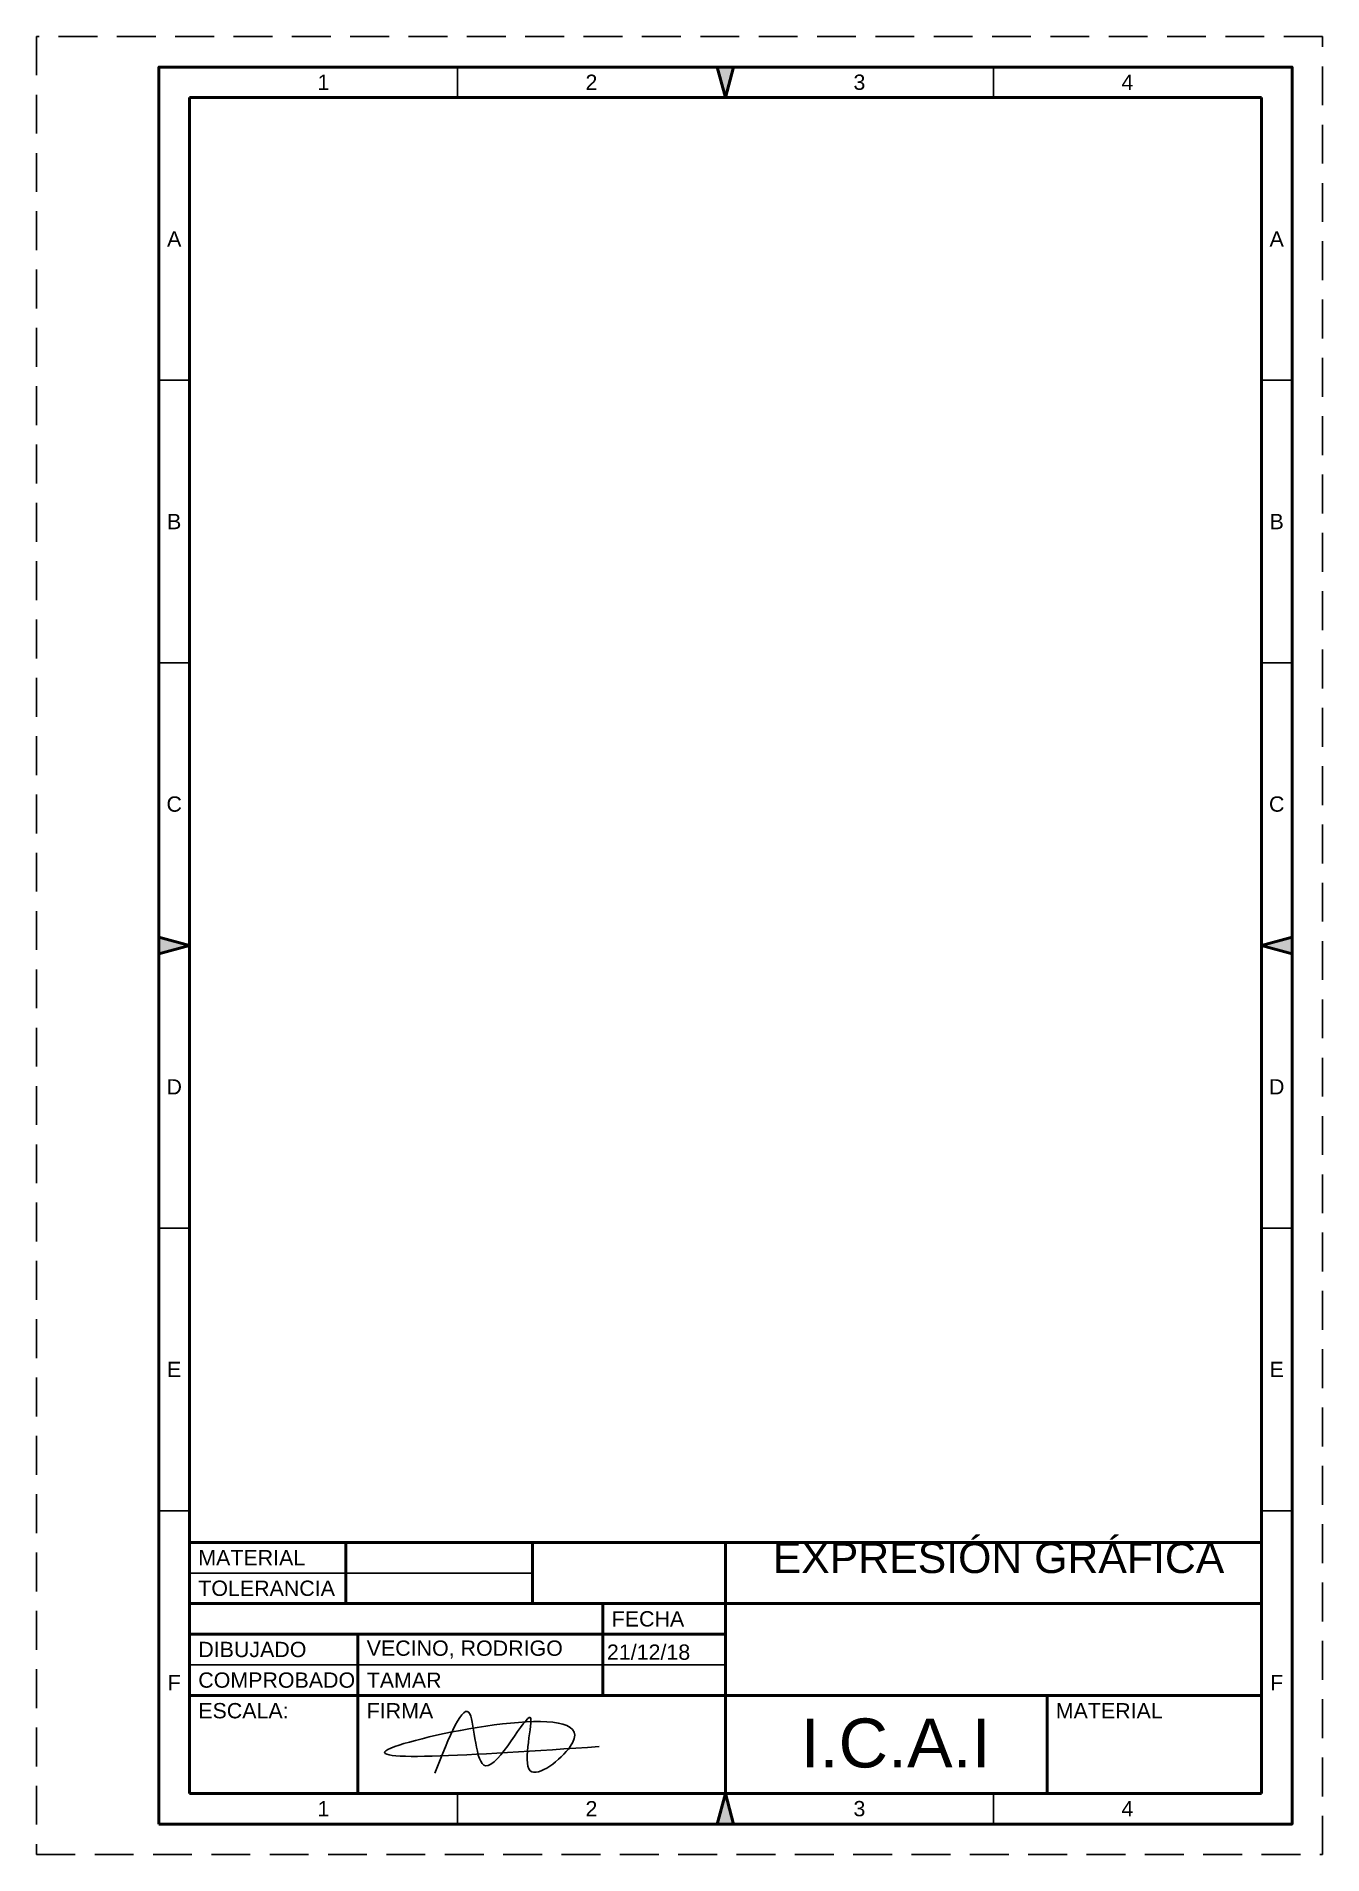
# Model space of a CAD drawing. Header units: millimetres. Extents: x 200 to 410, y 168 to 465.
import ezdxf

# ---------------------------------------------------------------- set-up
doc = ezdxf.new("R2010")
doc.units = ezdxf.units.MM
doc.linetypes.add('LÍNEAS_OCULTAS', pattern=[9.525, 6.35, -3.175])
for name, color, linetype, lineweight, plot in [('01 grueso', 2, 'Continuous', 50, False), ('03 fina', 3, 'Continuous', 25, False), ('07 ocultas', 1, 'LÍNEAS_OCULTAS', 25, False)]:
    doc.layers.add(name, color=color, linetype=linetype, lineweight=lineweight, plot=plot)
doc.layers.add('05 Cotas', color=6, linetype='Continuous', lineweight=25)

msp = doc.modelspace()

# ---------------------------------------------------------------- hatches: boundary and pattern name
at = {"layer": '01 grueso'}
h = msp.add_hatch(color=256, dxfattribs=at)
h.dxf.hatch_style = 1
h.paths.add_polyline_path([(314.08, 459.71), (311.4, 459.71), (312.74, 454.71)])
h = msp.add_hatch(color=256, dxfattribs=at)
h.dxf.hatch_style = 1
h.paths.add_polyline_path([(220.24, 317.55), (220.24, 314.87), (225.24, 316.21)])
h = msp.add_hatch(color=256, dxfattribs=at)
h.dxf.hatch_style = 1
h.paths.add_polyline_path([(405.24, 317.55), (405.24, 314.87), (400.24, 316.21)])
h = msp.add_hatch(color=256, dxfattribs=at)
h.dxf.hatch_style = 1
h.paths.add_polyline_path([(314.08, 172.71), (311.4, 172.71), (312.74, 177.71)])

# ---------------------------------------------------------------- linework, layer by layer
for p, q in [((312.74, 454.71), (311.4, 459.71)), ((312.74, 454.71), (314.08, 459.71)), ((400.24, 454.71), (225.24, 454.71)), ((225.24, 454.71), (225.24, 177.71)), ((400.24, 177.71), (400.24, 454.71)), ((225.24, 316.21), (220.24, 317.55)), ((225.24, 316.21), (220.24, 314.87)), ((400.24, 316.21), (405.24, 317.55)), ((400.24, 316.21), (405.24, 314.87)), ((225.24, 218.71), (400.24, 218.71)), ((250.74, 218.71), (250.74, 208.71)), ((281.24, 218.71), (281.24, 208.71)), ((312.74, 218.71), (312.74, 177.71)), ((225.24, 208.71), (400.24, 208.71)), ((292.74, 208.71), (292.74, 193.71)), ((225.24, 203.71), (312.74, 203.71)), ((252.74, 203.71), (252.74, 177.71)), ((225.24, 193.71), (400.24, 193.71)), ((365.24, 177.71), (365.24, 193.71)), ((225.24, 177.71), (400.24, 177.71)), ((312.74, 177.71), (311.4, 172.71)), ((312.74, 177.71), (314.08, 172.71))]:
    msp.add_line(p, q, dxfattribs=at)
msp.add_lwpolyline([(220.24, 172.71), (405.24, 172.71), (405.24, 459.71), (220.24, 459.71)], close=True, dxfattribs=at)
at = {"layer": '03 fina'}
for p, q in [((268.99, 454.71), (268.99, 459.71)), ((356.49, 454.71), (356.49, 459.71)), ((225.24, 408.55), (220.24, 408.55)), ((400.24, 408.55), (405.24, 408.55)), ((225.24, 362.38), (220.24, 362.38)), ((400.24, 362.38), (405.24, 362.38)), ((225.24, 270.05), (220.24, 270.05)), ((400.24, 270.05), (405.24, 270.05)), ((225.24, 223.88), (220.24, 223.88)), ((400.24, 223.88), (405.24, 223.88)), ((225.24, 213.71), (281.24, 213.71)), ((225.24, 198.71), (312.74, 198.71)), ((268.99, 177.71), (268.99, 172.71)), ((356.49, 177.71), (356.49, 172.71))]:
    msp.add_line(p, q, dxfattribs=at)
at = {"layer": '05 Cotas'}
msp.add_spline([(265.29, 181.03), (271.01, 190.7), (273.58, 182.21), (280.88, 190.1), (280.88, 181.42), (287.4, 185.37), (258.77, 185.37), (292.14, 185.37)], degree=3, dxfattribs=at)
at = {"layer": '07 ocultas'}
msp.add_lwpolyline([(200.24, 167.71), (410.24, 167.71), (410.24, 464.71), (200.24, 464.71)], close=True, dxfattribs=at)

# ---------------------------------------------------------------- texts
at = {"layer": '01 grueso', "char_height": 2.5, "attachment_point": 4}
for s, width, insert in [('{\\fArial|b0|i0|c0|p34;\\C4;MATERIAL}', 27.5957, (226.67, 216.21)), ('{\\fArial|b0|i0|c0|p34;\\C4;TOLERANCIA}', 27.5957, (226.67, 211.21)), ('{\\fArial|b0|i0|c0|p34;\\C4;FECHA}', 27.5957, (294.17, 206.21)), ('{\\fArial|b0|i0|c0|p34;\\C4;DIBUJADO}', 27.5957, (226.67, 201.21)), ('{\\fArial|b0|i0|c0|p34;\\C4;VECINO, RODRIGO}', 58.3903, (254.17, 201.21)), ('{\\fArial|b0|i0|c0|p34;\\C4;21/12/18}', 58.3903, (293.39, 200.77)), ('{\\fArial|b0|i0|c0|p34;\\C4;COMPROBADO}', 27.5957, (226.67, 196.21)), ('{\\fArial|b0|i0|c0|p34;\\C4;TAMAR}', 27.5957, (254.17, 196.21)), ('{\\fArial|b0|i0|c0|p34;\\C4;ESCALA:}', 27.5957, (226.67, 191.21)), ('{\\fArial|b0|i0|c0|p34;\\C4;FIRMA}', 27.5957, (254.17, 191.21)), ('{\\fArial|b0|i0|c0|p34;\\C4;MATERIAL}', 27.5957, (366.67, 191.21))]:
    msp.add_mtext_dynamic_manual_height_columns(s, width=width, gutter_width=12.5, heights=[0], dxfattribs=dict(at, insert=insert))
at = {"layer": '05 Cotas'}
for s, width, heights, insert, char_height, attachment_point in [('{\\fArial|b0|i0|c0|p34;\\C4;1}', 2.5, [0], (247.11, 457.21), 2.5, 5), ('{\\fArial|b0|i0|c0|p34;\\C4;2}', 2.5, [0], (290.86, 457.21), 2.5, 5), ('{\\fArial|b0|i0|c0|p34;\\C4;3}', 2.5, [0], (334.61, 457.21), 2.5, 5), ('{\\fArial|b0|i0|c0|p34;\\C4;4}', 2.5, [0], (378.36, 457.21), 2.5, 5), ('{\\fArial|b0|i0|c0|p34;\\C4;A}', 2.5, [0], (222.74, 431.63), 2.5, 5), ('{\\fArial|b0|i0|c0|p34;\\C4;A}', 2.5, [0], (402.74, 431.63), 2.5, 5), ('{\\fArial|b0|i0|c0|p34;\\C4;B}', 2.5, [0], (222.74, 385.46), 2.5, 5), ('{\\fArial|b0|i0|c0|p34;\\C4;B}', 2.5, [0], (402.74, 385.46), 2.5, 5), ('{\\fArial|b0|i0|c0|p34;\\C4;C}', 2.5, [0], (222.74, 339.3), 2.5, 5), ('{\\fArial|b0|i0|c0|p34;\\C4;C}', 2.5, [0], (402.74, 339.3), 2.5, 5), ('{\\fArial|b0|i0|c0|p34;\\C4;D}', 2.5, [0], (222.74, 293.13), 2.5, 5), ('{\\fArial|b0|i0|c0|p34;\\C4;D}', 2.5, [0], (402.74, 293.13), 2.5, 5), ('{\\fArial|b0|i0|c0|p34;\\C4;E}', 2.5, [0], (222.74, 246.96), 2.5, 5), ('{\\fArial|b0|i0|c0|p34;\\C4;E}', 2.5, [0], (402.74, 246.96), 2.5, 5), ('{\\fArial|b0|i0|c0|p34;\\C4;EXPRESIÓN GRÁFICA}', 89.5624, [17.96], (320.45, 218.71), 5, 1), ('{\\fArial|b0|i0|c0|p34;\\C4;F}', 2.5, [0], (222.74, 195.8), 2.5, 5), ('{\\fArial|b0|i0|c0|p34;\\C4;F}', 2.5, [0], (402.74, 195.8), 2.5, 5), ('{\\fArial|b0|i0|c0|p34;\\C4;I.C.A.I}', 11.782, [0], (325, 189.95), 8, 1), ('{\\fArial|b0|i0|c0|p34;\\C4;1}', 2.5, [0], (247.11, 175.21), 2.5, 5), ('{\\fArial|b0|i0|c0|p34;\\C4;2}', 2.5, [0], (290.86, 175.21), 2.5, 5), ('{\\fArial|b0|i0|c0|p34;\\C4;3}', 2.5, [0], (334.61, 175.21), 2.5, 5), ('{\\fArial|b0|i0|c0|p34;\\C4;4}', 2.5, [0], (378.36, 175.21), 2.5, 5)]:
    msp.add_mtext_dynamic_manual_height_columns(s, width=width, gutter_width=12.5, heights=heights, dxfattribs=dict(at, insert=insert, char_height=char_height, attachment_point=attachment_point))

doc.saveas('drawing.dxf')
